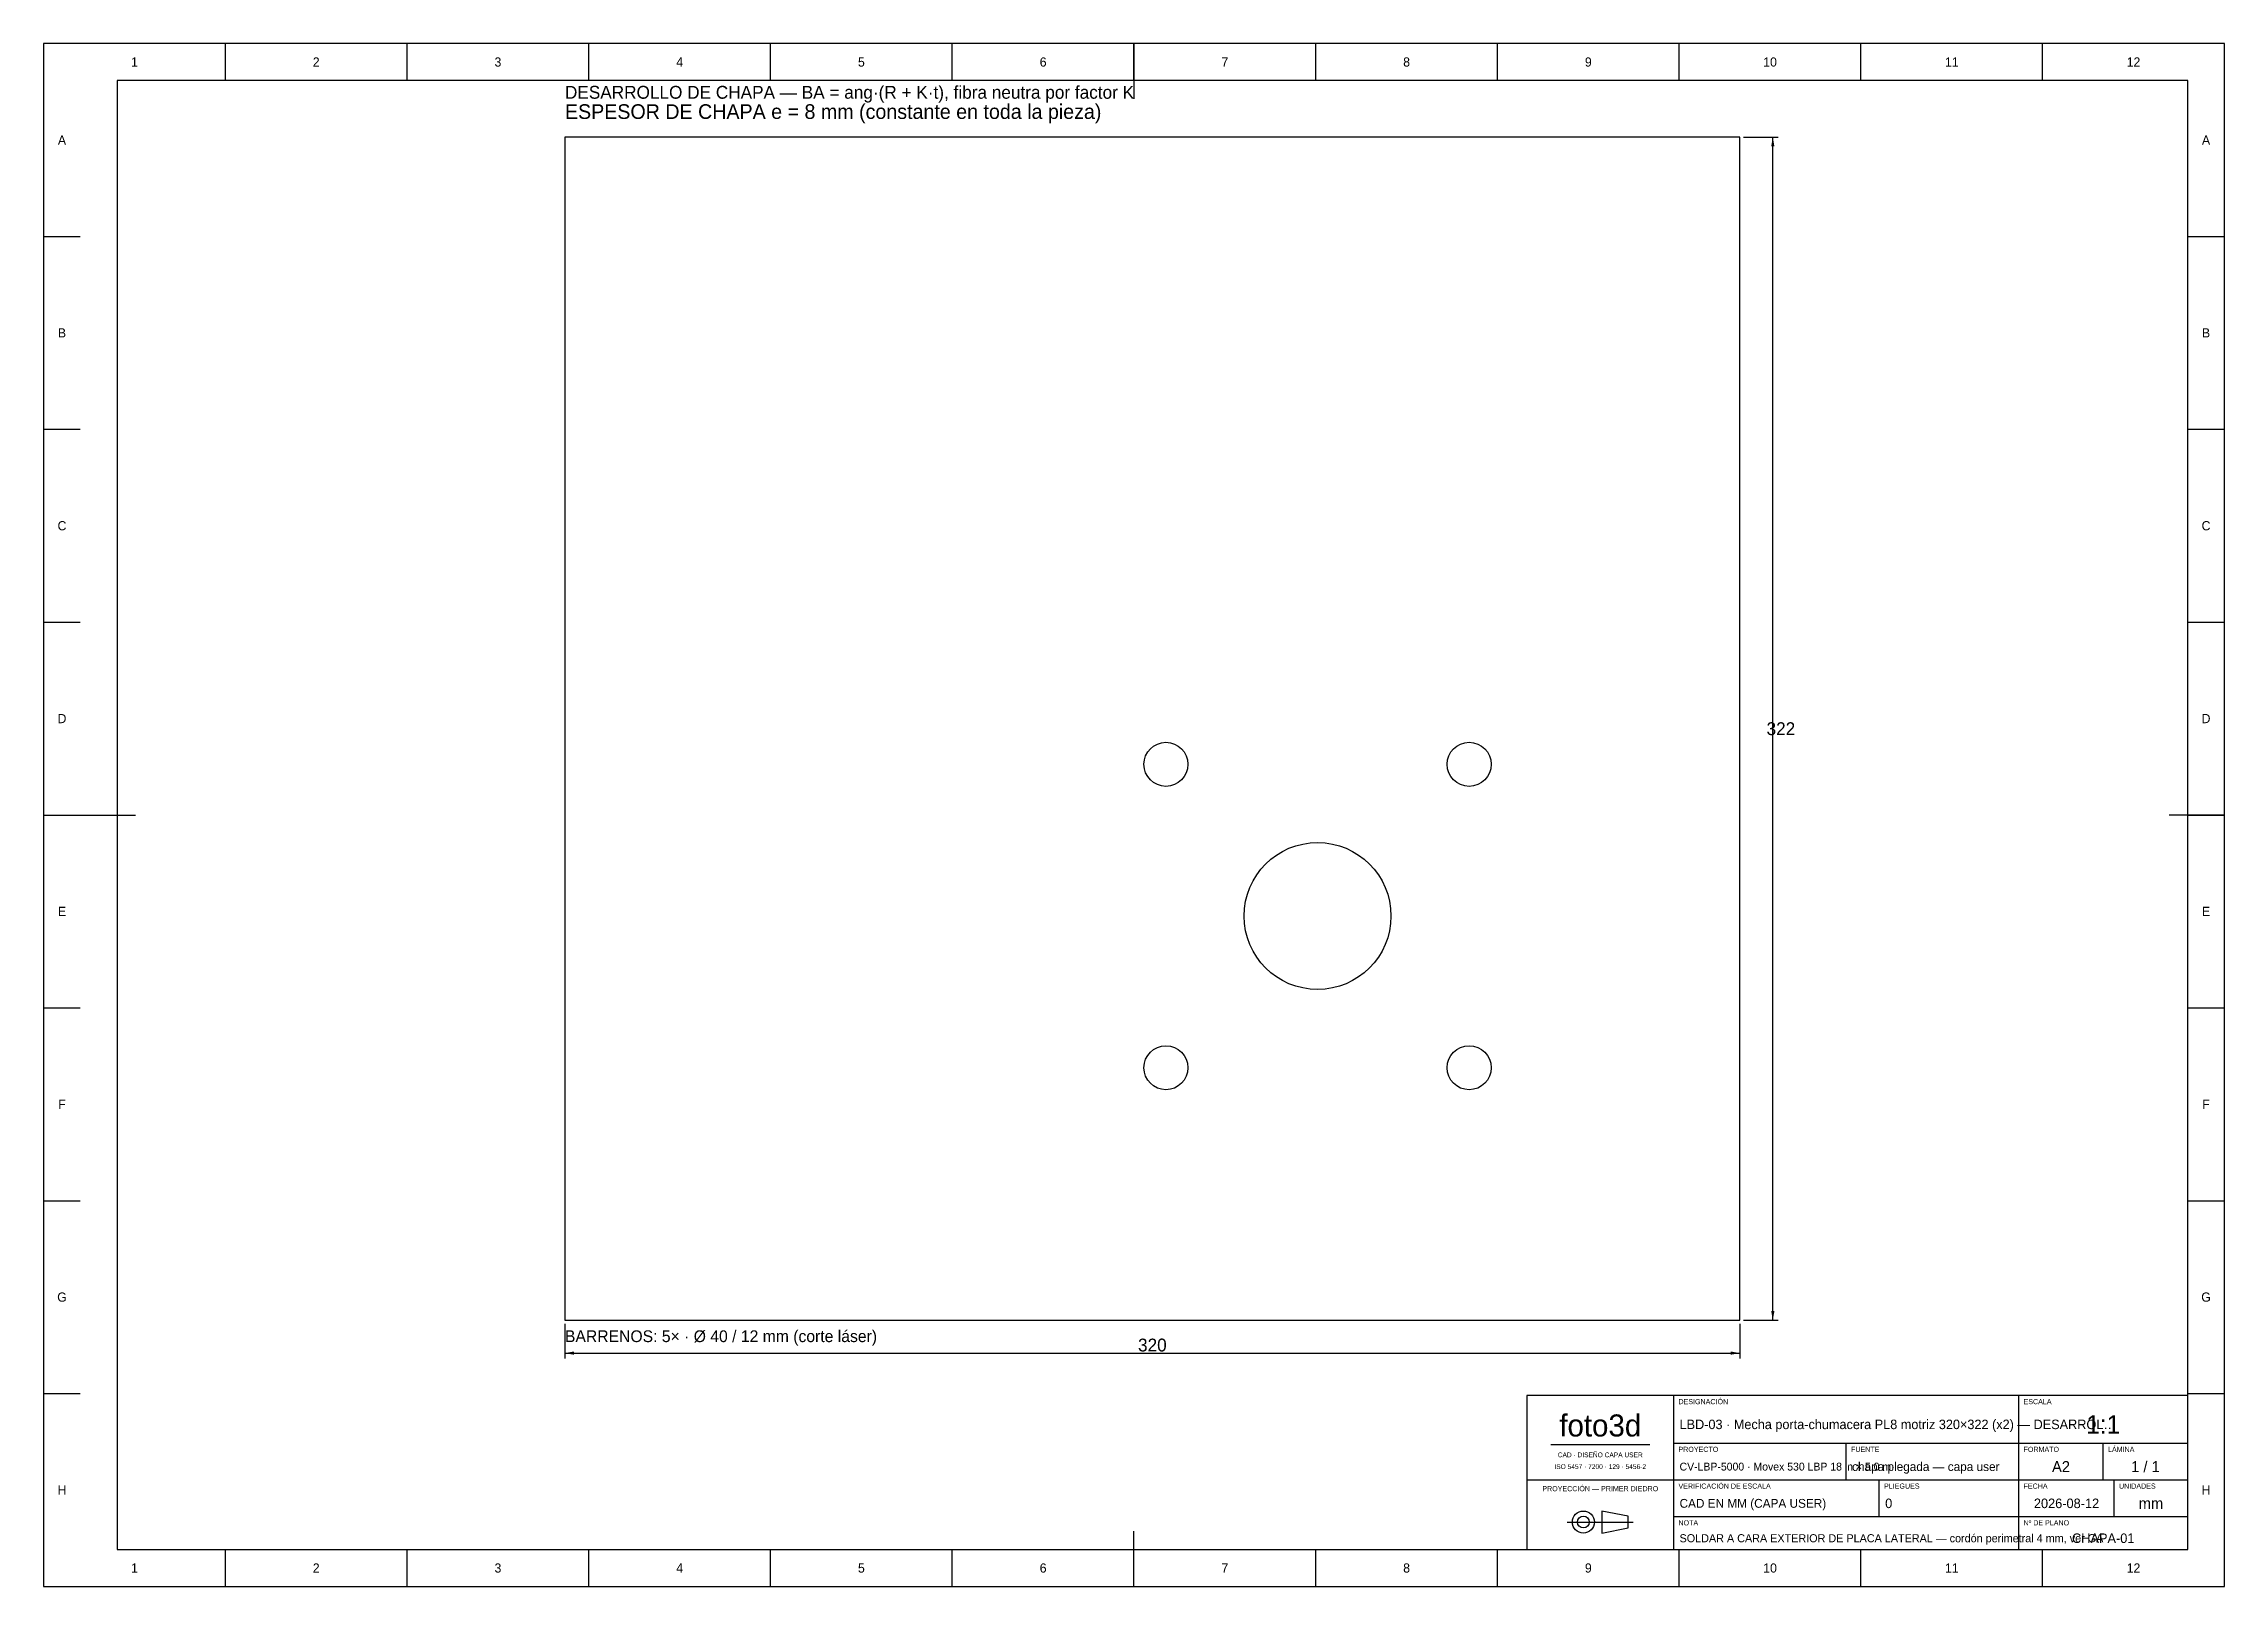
# Model space of a CAD drawing. Extents: x 0 to 594, y 0 to 420.
import ezdxf
from ezdxf.enums import TextEntityAlignment as Align

# ---------------------------------------------------------------- set-up
doc = ezdxf.new("R2010")
doc.units = 0
for name, color, linetype in [('COTAS', 7, 'CONTINUOUS'), ('FINA', 7, 'CONTINUOUS'), ('NORMA', 7, 'CONTINUOUS'), ('TEXTO', 7, 'CONTINUOUS'), ('VISIBLE', 7, 'CONTINUOUS')]:
    doc.layers.add(name, color=color, linetype=linetype)

msp = doc.modelspace()

# ---------------------------------------------------------------- linework, layer by layer
at = {"layer": 'COTAS'}
for p, q in [((463, 394.5), (472.5, 394.5)), ((471, 72.5), (471, 394.5)), ((142, 71.5), (142, 62)), ((462, 71.5), (462, 62)), ((463, 72.5), (472.5, 72.5)), ((142, 63.5), (462, 63.5))]:
    msp.add_line(p, q, dxfattribs=at)
for points in [[(471, 394.5), (471.45, 392), (470.55, 392)], [(471, 72.5), (471.45, 75), (470.55, 75)], [(142, 63.5), (144.5, 63.95), (144.5, 63.05)], [(462, 63.5), (459.5, 63.95), (459.5, 63.05)]]:
    msp.add_solid(points, dxfattribs=at)
at = {"layer": 'FINA'}
for p, q in [((594, 420), (0, 420)), ((0, 420), (0, 0)), ((49.5, 410), (49.5, 420)), ((99, 410), (99, 420)), ((148.5, 410), (148.5, 420)), ((198, 410), (198, 420)), ((247.5, 410), (247.5, 420)), ((297, 410), (297, 420)), ((346.5, 410), (346.5, 420)), ((396, 410), (396, 420)), ((445.5, 410), (445.5, 420)), ((495, 410), (495, 420)), ((544.5, 410), (544.5, 420)), ((594, 0), (594, 420)), ((0, 367.5), (10, 367.5)), ((584, 367.5), (594, 367.5)), ((0, 315), (10, 315)), ((584, 315), (594, 315)), ((0, 262.5), (10, 262.5)), ((584, 262.5), (594, 262.5)), ((0, 210), (10, 210)), ((584, 210), (594, 210)), ((0, 157.5), (10, 157.5)), ((584, 157.5), (594, 157.5)), ((0, 105), (10, 105)), ((584, 105), (594, 105)), ((0, 52.5), (10, 52.5)), ((584, 52.5), (594, 52.5)), ((410.5, 38.6), (437.5, 38.6)), ((444, 39), (538, 39)), ((491, 29), (491, 39)), ((538, 39), (584, 39)), ((561, 29), (561, 39)), ((404, 29), (444, 29)), ((444, 29), (538, 29)), ((500, 19), (500, 29)), ((538, 29), (584, 29)), ((564, 19), (564, 29)), ((444, 19), (538, 19)), ((538, 19), (584, 19)), ((415.03, 17.5), (432.97, 17.5)), ((49.5, 0), (49.5, 10)), ((99, 0), (99, 10)), ((148.5, 0), (148.5, 10)), ((198, 0), (198, 10)), ((247.5, 0), (247.5, 10)), ((297, 0), (297, 10)), ((346.5, 0), (346.5, 10)), ((396, 0), (396, 10)), ((445.5, 0), (445.5, 10)), ((495, 0), (495, 10)), ((544.5, 0), (544.5, 10)), ((0, 0), (594, 0))]:
    msp.add_line(p, q, dxfattribs=at)
at = {"layer": 'NORMA'}
for p, q in [((297, 420), (297, 405)), ((584, 410), (20, 410)), ((20, 410), (20, 10)), ((584, 10), (584, 410)), ((0, 210), (25, 210)), ((594, 210), (579, 210)), ((584, 52), (404, 52)), ((404, 52), (404, 10)), ((444, 10), (444, 52)), ((538, 10), (538, 52)), ((584, 10), (584, 52)), ((297, 0), (297, 15)), ((20, 10), (584, 10)), ((404, 10), (584, 10))]:
    msp.add_line(p, q, dxfattribs=at)
at = {"layer": 'TEXTO'}
for p, q in [((431.59, 19.11), (424.46, 20.49)), ((424.46, 20.49), (424.46, 14.51)), ((431.59, 15.89), (431.59, 19.11)), ((424.46, 14.51), (431.59, 15.89))]:
    msp.add_line(p, q, dxfattribs=at)
for radius in [2.99, 1.61]:
    msp.add_circle((419.4, 17.5), radius, dxfattribs=at)
at = {"layer": 'VISIBLE'}
for p, q in [((462, 394.5), (142, 394.5)), ((142, 394.5), (142, 72.5)), ((462, 72.5), (462, 394.5)), ((142, 72.5), (462, 72.5)), ((142, 72.5), (142, 72.5))]:
    msp.add_line(p, q, dxfattribs=at)
for centre, radius in [((305.7, 223.8), 6), ((388.3, 223.8), 6), ((347, 182.5), 20), ((305.7, 141.2), 6), ((388.3, 141.2), 6)]:
    msp.add_circle(centre, radius, dxfattribs=at)

# ---------------------------------------------------------------- texts
at = {"layer": 'COTAS'}
for s, p in [('322', (473.2, 233.5)), ('320', (302, 65.7))]:
    msp.add_text(s, height=3.5, dxfattribs=at).set_placement(p, align=Align.MIDDLE_CENTER)
at = {"layer": 'TEXTO'}
for s, height, p in [('1', 2.5, (24.75, 415)), ('2', 2.5, (74.25, 415)), ('3', 2.5, (123.75, 415)), ('4', 2.5, (173.25, 415)), ('5', 2.5, (222.75, 415)), ('6', 2.5, (272.25, 415)), ('7', 2.5, (321.75, 415)), ('8', 2.5, (371.25, 415)), ('9', 2.5, (420.75, 415)), ('10', 2.5, (470.25, 415)), ('11', 2.5, (519.75, 415)), ('12', 2.5, (569.25, 415)), ('A', 2.5, (5, 393.75)), ('A', 2.5, (589, 393.75)), ('B', 2.5, (5, 341.25)), ('B', 2.5, (589, 341.25)), ('C', 2.5, (5, 288.75)), ('C', 2.5, (589, 288.75)), ('D', 2.5, (5, 236.25)), ('D', 2.5, (589, 236.25)), ('E', 2.5, (5, 183.75)), ('E', 2.5, (589, 183.75)), ('F', 2.5, (5, 131.25)), ('F', 2.5, (589, 131.25)), ('G', 2.5, (5, 78.75)), ('G', 2.5, (589, 78.75)), ('foto3d', 6, (424, 43.8)), ('1:1', 5, (561, 44.1)), ('CAD · DISEÑO CAPA USER', 1.3, (424, 35.8)), ('ISO 5457 · 7200 · 129 · 5456-2', 1.3, (424, 32.6)), ('A2', 3, (549.5, 32.6)), ('1 / 1', 3, (572.5, 32.6)), ('H', 2.5, (5, 26.25)), ('PROYECCIÓN — PRIMER DIEDRO', 1.4, (424, 26.6)), ('2026-08-12', 2.6, (551, 22.6)), ('H', 2.5, (589, 26.25)), ('mm', 3, (574, 22.6)), ('CHAPA-01', 2.6, (561, 13.1)), ('1', 2.5, (24.75, 5)), ('2', 2.5, (74.25, 5)), ('3', 2.5, (123.75, 5)), ('4', 2.5, (173.25, 5)), ('5', 2.5, (222.75, 5)), ('6', 2.5, (272.25, 5)), ('7', 2.5, (321.75, 5)), ('8', 2.5, (371.25, 5)), ('9', 2.5, (420.75, 5)), ('10', 2.5, (470.25, 5)), ('11', 2.5, (519.75, 5)), ('12', 2.5, (569.25, 5))]:
    msp.add_text(s, height=height, dxfattribs=at).set_placement(p, align=Align.MIDDLE_CENTER)
for s, height, p in [('DESARROLLO DE CHAPA — BA = ang·(R + K·t), fibra neutra por factor K', 3.5, (142, 405)), ('ESPESOR DE CHAPA e = 8 mm (constante en toda la pieza)', 4, (142, 399.5)), ('BARRENOS: 5× · Ø 40 / 12 mm (corte láser)', 3.2, (142, 66.5)), ('DESIGNACIÓN', 1.4, (445.3, 49.6)), ('ESCALA', 1.4, (539.3, 49.6)), ('PROYECTO', 1.4, (445.3, 36.6)), ('FUENTE', 1.4, (492.3, 36.6)), ('FORMATO', 1.4, (539.3, 36.6)), ('LÁMINA', 1.4, (562.3, 36.6)), ('VERIFICACIÓN DE ESCALA', 1.4, (445.3, 26.6)), ('PLIEGUES', 1.4, (501.3, 26.6)), ('FECHA', 1.4, (539.3, 26.6)), ('UNIDADES', 1.4, (565.3, 26.6)), ('NOTA', 1.4, (445.3, 16.6)), ('Nº DE PLANO', 1.4, (539.3, 16.6))]:
    msp.add_text(s, height=height, dxfattribs=at).set_placement(p)
for s, height, p in [('LBD-03 · Mecha porta-chumacera PL8 motriz 320×322 (x2) — DESARROL…', 2.582, (445.6, 44.1)), ('CV-LBP-5000 · Movex 530 LBP 18 in × 5.0 m', 2.1329, (445.6, 32.6)), ('chapa plegada — capa user', 2.4, (492.6, 32.6)), ('CAD EN MM (CAPA USER)', 2.4, (445.6, 22.6)), ('0', 2.6, (501.6, 22.6)), ('SOLDAR A CARA EXTERIOR DE PLACA LATERAL — cordón perimetral 4 mm, ver GA', 2.2, (445.6, 13.1))]:
    msp.add_text(s, height=height, dxfattribs=at).set_placement(p, align=Align.MIDDLE_LEFT)

doc.saveas('drawing.dxf')
